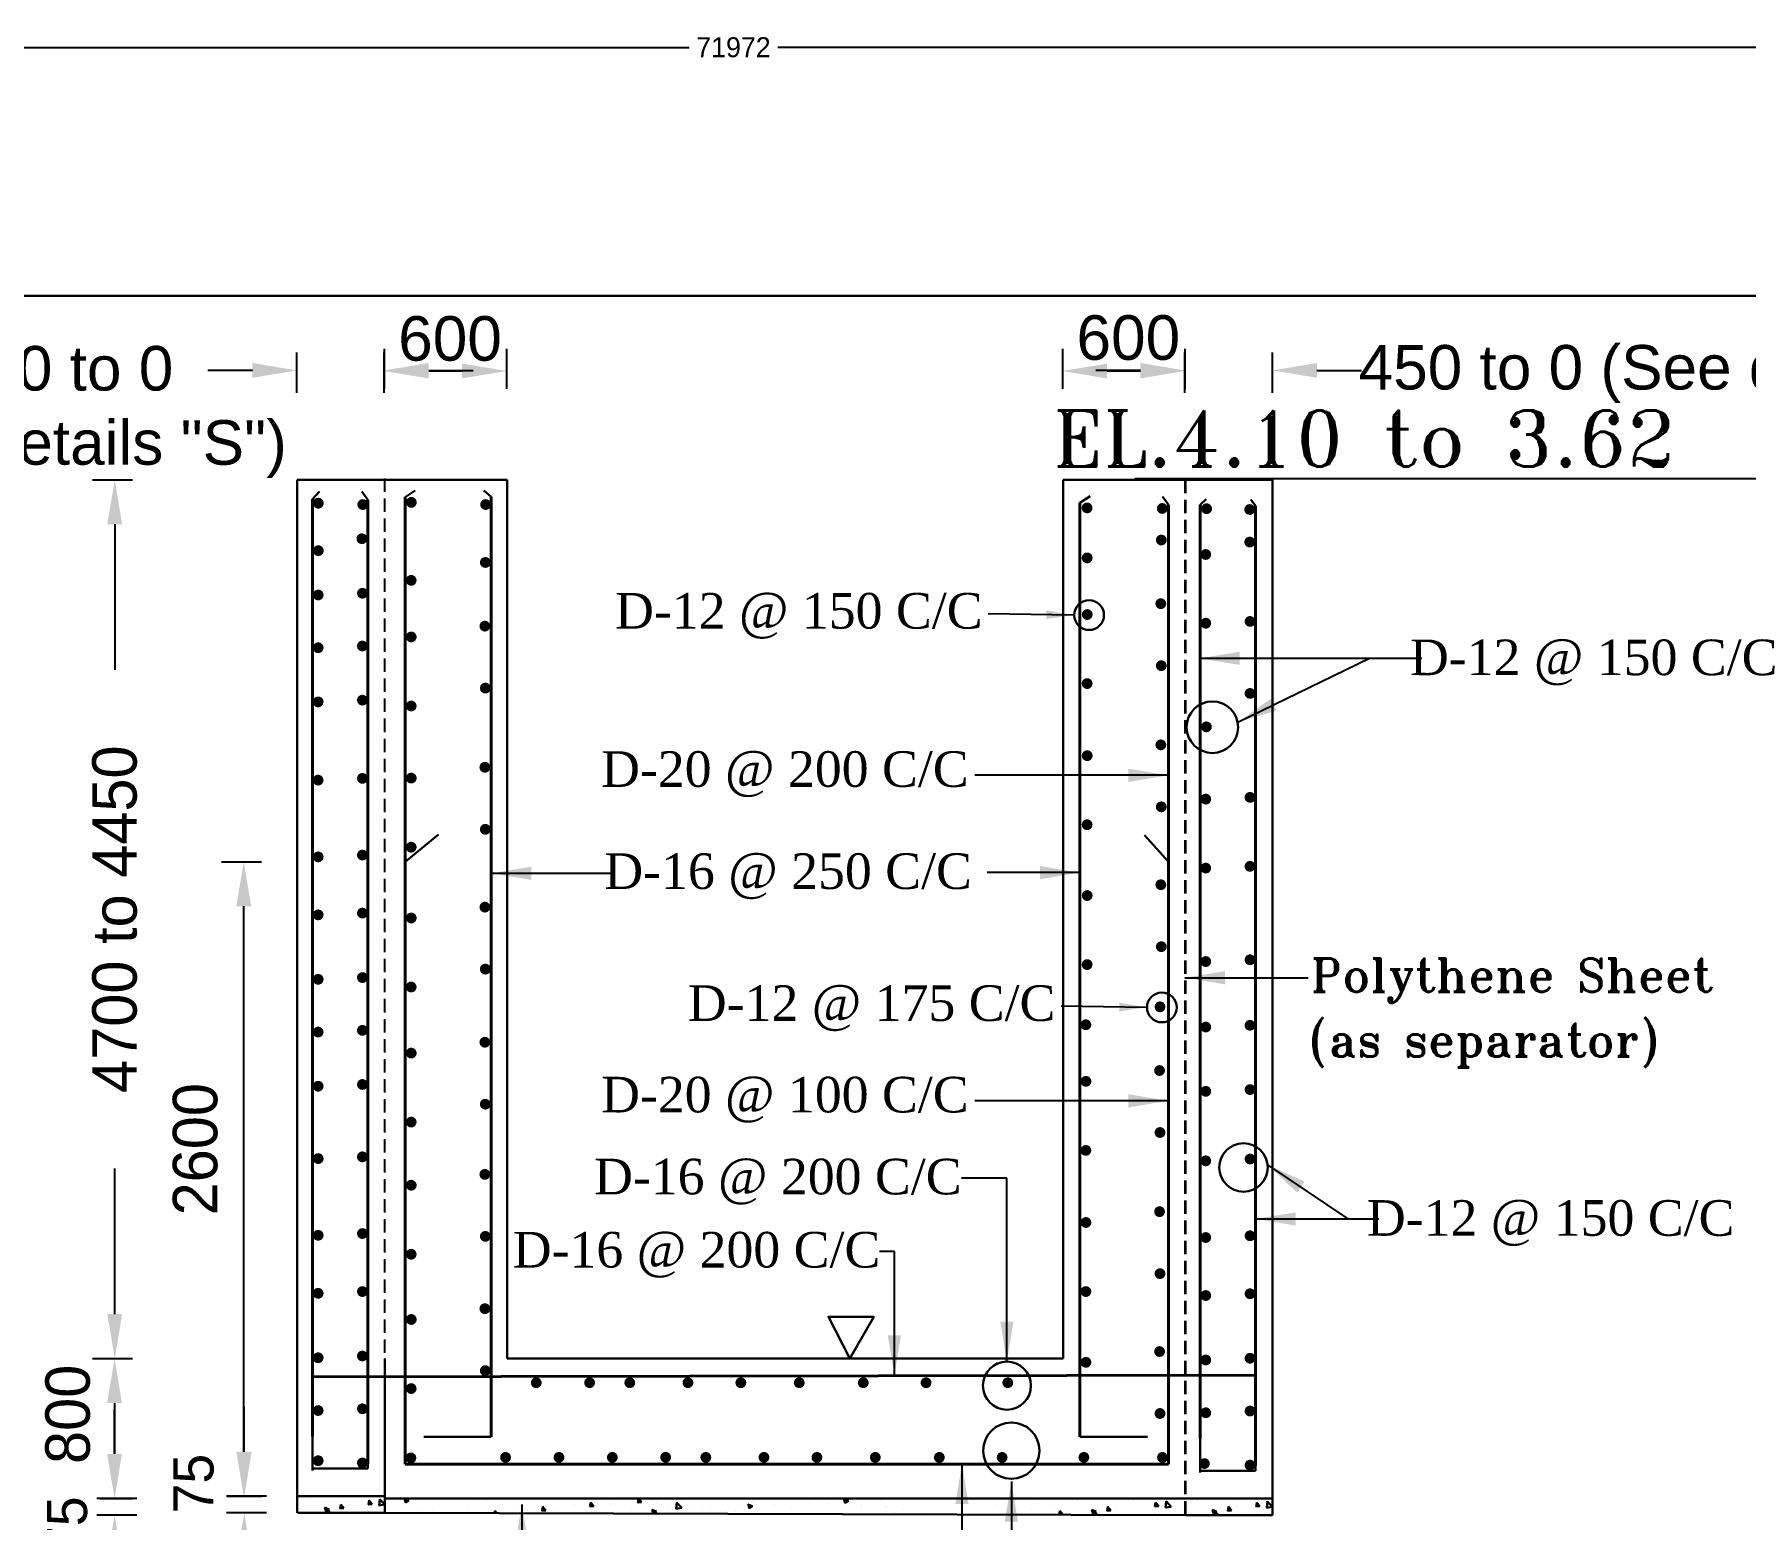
# Model space of a CAD drawing. Extents: x -1206532 to 786809, y -4288605 to 172932.
# Drawn here: x -47053 to -27813, y -4227803 to -4211112 of the extents above; entities that cross this region are included whole.
import ezdxf

# ---------------------------------------------------------------- set-up
doc = ezdxf.new("R2010")
doc.units = 0
doc.header["$LTSCALE"] = 300
doc.header["$MEASUREMENT"] = 0
doc.linetypes.add('DASHED', pattern=[0.75, 0.5, -0.25])
doc.layers.get('0').update_dxf_attribs({"linetype": 'CONTINUOUS'})
doc.layers.get('DEFPOINTS').update_dxf_attribs({"linetype": 'CONTINUOUS'})
doc.layers.add('LINE', color=7, linetype='CONTINUOUS')
doc.layers.add('TEXT', color=10, linetype='CONTINUOUS')
doc.layers.add('Other line', color=7, linetype='CONTINUOUS', lineweight=15)
doc.styles.add('BIG', font='ROMANT.SHX')
doc.dimstyles.new('3', dxfattribs={"dimtxt": 225, "dimasz": 350, "dimexe": 100, "dimexo": 25, "dimgap": 9, "dimtad": 0, "dimdec": 0, "dimzin": 0, "dimdsep": 46, "dimtxsty": 'Standard', "dimcen": 0, "dimclrd": 5, "dimclre": 6, "dimclrt": 1, "dimadec": 0, "dimazin": 0, "dimtfac": 1, "dimtdec": 0, "dimtofl": 0, "dimtmove": 2, "dimatfit": 3, "dimfxl": 1, "dimtolj": 1, "dimtzin": 0, "dimarcsym": 0})
doc.dimstyles.new('ISO-25', dxfattribs={"dimtxt": 2.5, "dimasz": 2.5, "dimexe": 1.25, "dimexo": 0.625, "dimtad": 1, "dimtxsty": 'Standard', "dimcen": 2.5, "dimadec": 0, "dimazin": 0, "dimtfac": 1, "dimtmove": 0, "dimatfit": 3, "dimfxl": 1, "dimarcsym": 0})

# ---------------------------------------------------------------- blocks, each defined once
blk = doc.blocks.new('*D333')
at = {"layer": 'DEFPOINTS', "color": 0, "lineweight": 30}
for p in [(-3207, -4211259), (-75179, -4214050), (-3207, -4214050)]:
    blk.add_point(p, dxfattribs=at)
at = {"layer": 'LINE', "color": 6, "lineweight": -2}
for p, q in [((-75179, -4214025), (-75179, -4211159)), ((-3207, -4214025), (-3207, -4211159))]:
    blk.add_line(p, q, dxfattribs=at)
at = {"layer": 'LINE', "color": 5, "lineweight": -2}
for p, q in [((-74829, -4211259), (-39689, -4211259)), ((-3557, -4211259), (-38696, -4211259))]:
    blk.add_line(p, q, dxfattribs=at)
at = {"layer": 'LINE', "color": 5, "lineweight": 30}
for points in [[(-74829, -4211201), (-74829, -4211318), (-75179, -4211259)], [(-3557, -4211201), (-3557, -4211318), (-3207, -4211259)]]:
    blk.add_solid(points, dxfattribs=at)
at = {"layer": 'LINE', "color": 1, "lineweight": 30, "insert": (-39193, -4211259), "char_height": 225, "attachment_point": 5}
blk.add_mtext('\\A1;71972', dxfattribs=at)
blk = doc.blocks.new('*D908')
at = {"layer": 'DEFPOINTS', "color": 0, "lineweight": 30}
for p in [(-46150, -4227564), (-45894, -4227564), (-45874, -4227752)]:
    blk.add_point(p, dxfattribs=at)
at = {"layer": 'LINE', "color": 7, "lineweight": -2}
for p, q in [((-46150, -4227064), (-46150, -4226564)), ((-45900, -4227564), (-46350, -4227564)), ((-45900, -4227752), (-46350, -4227752)), ((-46150, -4228252), (-46150, -4228752))]:
    blk.add_line(p, q, dxfattribs=at)
at = {"layer": 'LINE', "color": 7, "lineweight": 30}
for points in [[(-46234, -4227064), (-46067, -4227064), (-46150, -4227564)], [(-46234, -4228252), (-46067, -4228252), (-46150, -4227752)]]:
    blk.add_solid(points, dxfattribs=at)
at = {"layer": 'LINE', "color": 7, "lineweight": 30, "insert": (-46681, -4227876), "char_height": 450, "attachment_point": 5, "rotation": 90}
blk.add_mtext('\\A1;75', dxfattribs=at)
blk = doc.blocks.new('*D909')
at = {"layer": 'DEFPOINTS', "color": 0, "lineweight": 30}
for p in [(-44692, -4227539), (-44436, -4227539), (-44416, -4227727)]:
    blk.add_point(p, dxfattribs=at)
at = {"layer": 'LINE', "color": 7, "lineweight": -2}
for p, q in [((-44692, -4227039), (-44692, -4226539)), ((-44442, -4227539), (-44892, -4227539)), ((-44442, -4227727), (-44892, -4227727)), ((-44692, -4228227), (-44692, -4228727))]:
    blk.add_line(p, q, dxfattribs=at)
at = {"layer": 'LINE', "color": 7, "lineweight": 30}
for points in [[(-44776, -4227039), (-44609, -4227039), (-44692, -4227539)], [(-44776, -4228227), (-44609, -4228227), (-44692, -4227727)]]:
    blk.add_solid(points, dxfattribs=at)
at = {"layer": 'LINE', "color": 7, "lineweight": 30, "insert": (-45260, -4227397), "char_height": 450, "attachment_point": 5, "rotation": 90}
blk.add_mtext('\\A1;75', dxfattribs=at)
blk = doc.blocks.new('*D906')
at = {"layer": 'DEFPOINTS', "color": 0, "lineweight": 30}
for p in [(-48045, -4216118), (-46148, -4216118), (-46758, -4225992)]:
    blk.add_point(p, dxfattribs=at)
at = {"layer": 'LINE', "color": 7, "lineweight": -2}
for p, q in [((-46398, -4216118), (-45948, -4216118)), ((-46148, -4216618), (-46148, -4218254)), ((-46148, -4225492), (-46148, -4223855)), ((-46398, -4225992), (-45948, -4225992))]:
    blk.add_line(p, q, dxfattribs=at)
at = {"layer": 'LINE', "color": 7, "lineweight": 30}
for points in [[(-46232, -4216618), (-46065, -4216618), (-46148, -4216118)], [(-46232, -4225492), (-46065, -4225492), (-46148, -4225992)]]:
    blk.add_solid(points, dxfattribs=at)
at = {"layer": 'LINE', "color": 7, "lineweight": 30, "insert": (-46148, -4221055), "char_height": 500, "attachment_point": 5, "rotation": 90}
blk.add_mtext('\\A1;4700 to 4450', dxfattribs=at)
blk = doc.blocks.new('*D907')
at = {"layer": 'DEFPOINTS', "color": 0, "lineweight": 30}
for p in [(-45444, -4220409), (-44698, -4220409), (-44891, -4227539)]:
    blk.add_point(p, dxfattribs=at)
at = {"layer": 'LINE', "color": 7, "lineweight": -2}
for p, q in [((-44948, -4220409), (-44498, -4220409)), ((-44698, -4227039), (-44698, -4220909)), ((-44886, -4227539), (-44498, -4227539))]:
    blk.add_line(p, q, dxfattribs=at)
at = {"layer": 'LINE', "color": 7, "lineweight": 30}
for points in [[(-44781, -4220909), (-44615, -4220909), (-44698, -4220409)], [(-44781, -4227039), (-44615, -4227039), (-44698, -4227539)]]:
    blk.add_solid(points, dxfattribs=at)
at = {"layer": 'LINE', "color": 7, "lineweight": 30, "insert": (-45242, -4223640), "char_height": 500, "attachment_point": 5, "rotation": 90}
blk.add_mtext('\\A1;2600', dxfattribs=at)
blk = doc.blocks.new('*D910')
at = {"layer": 'DEFPOINTS', "color": 0, "lineweight": 30}
for p in [(-46758, -4225992), (-46322, -4227564), (-46150, -4227564)]:
    blk.add_point(p, dxfattribs=at)
at = {"layer": 'LINE', "color": 7, "lineweight": -2}
for p, q in [((-46400, -4225992), (-45950, -4225992)), ((-46150, -4226492), (-46150, -4227064)), ((-46317, -4227564), (-45950, -4227564))]:
    blk.add_line(p, q, dxfattribs=at)
at = {"layer": 'LINE', "color": 7, "lineweight": 30}
for points in [[(-46234, -4226492), (-46067, -4226492), (-46150, -4225992)], [(-46234, -4227064), (-46067, -4227064), (-46150, -4227564)]]:
    blk.add_solid(points, dxfattribs=at)
at = {"layer": 'LINE', "color": 7, "lineweight": 30, "insert": (-46675, -4226619), "char_height": 500, "attachment_point": 5, "rotation": 90}
blk.add_mtext('\\A1;800', dxfattribs=at)
blk = doc.blocks.new('*D975')
at = {"layer": 'DEFPOINTS', "color": 0, "lineweight": 30}
for p in [(-43118, -4214561), (-41743, -4214561), (-43118, -4214896)]:
    blk.add_point(p, dxfattribs=at)
at = {"layer": 'LINE', "color": 7, "lineweight": -2}
for p, q in [((-43118, -4214646), (-43118, -4215096)), ((-41743, -4214646), (-41743, -4215096)), ((-42243, -4214896), (-42618, -4214896))]:
    blk.add_line(p, q, dxfattribs=at)
at = {"layer": 'LINE', "color": 7, "lineweight": 30}
for points in [[(-42618, -4214812), (-42618, -4214979), (-43118, -4214896)], [(-42243, -4214812), (-42243, -4214979), (-41743, -4214896)]]:
    blk.add_solid(points, dxfattribs=at)
at = {"layer": 'LINE', "color": 7, "lineweight": 30, "insert": (-42379, -4214533), "char_height": 500, "attachment_point": 5}
blk.add_mtext('\\A1;{\\fArial|b0|i0|c0|p34;600}', dxfattribs=at)
blk = doc.blocks.new('*D976')
at = {"layer": 'DEFPOINTS', "color": 0, "lineweight": 30}
for p in [(-44101, -4214889), (-44101, -4216111), (-43118, -4216111)]:
    blk.add_point(p, dxfattribs=at)
at = {"layer": 'LINE', "color": 7, "lineweight": -2}
for p, q in [((-44101, -4215139), (-44101, -4214689)), ((-43118, -4215139), (-43118, -4214689)), ((-44601, -4214889), (-45101, -4214889)), ((-42618, -4214889), (-42118, -4214889))]:
    blk.add_line(p, q, dxfattribs=at)
at = {"layer": 'LINE', "color": 7, "lineweight": 30}
for points in [[(-44601, -4214805), (-44601, -4214972), (-44101, -4214889)], [(-42618, -4214805), (-42618, -4214972), (-43118, -4214889)]]:
    blk.add_solid(points, dxfattribs=at)
at = {"layer": 'LINE', "color": 7, "lineweight": 30, "insert": (-46752, -4215357), "char_height": 500, "attachment_point": 5}
blk.add_mtext('\\A1;{\\fArial|b0|i0|c0|p34;450 to 0\\P(See details "S")}', dxfattribs=at)
blk = doc.blocks.new('*D978')
at = {"layer": 'DEFPOINTS', "color": 0, "lineweight": 30}
for p in [(-35493, -4214353), (-34118, -4214462), (-35493, -4214896)]:
    blk.add_point(p, dxfattribs=at)
at = {"layer": 'LINE', "color": 7, "lineweight": -2}
for p, q in [((-35493, -4214646), (-35493, -4215096)), ((-34118, -4214646), (-34118, -4215096)), ((-34618, -4214896), (-34993, -4214896))]:
    blk.add_line(p, q, dxfattribs=at)
at = {"layer": 'LINE', "color": 7, "lineweight": 30}
for points in [[(-34993, -4214812), (-34993, -4214979), (-35493, -4214896)], [(-34618, -4214812), (-34618, -4214979), (-34118, -4214896)]]:
    blk.add_solid(points, dxfattribs=at)
at = {"layer": 'LINE', "color": 7, "lineweight": 30, "insert": (-34754, -4214523), "char_height": 500, "attachment_point": 5}
blk.add_mtext('\\A1;{\\fArial|b0|i0|c0|p34;600}', dxfattribs=at)
blk = doc.blocks.new('*D977')
at = {"layer": 'DEFPOINTS', "color": 0, "lineweight": 30}
for p in [(-34118, -4214889), (-34118, -4216111), (-33134, -4216111)]:
    blk.add_point(p, dxfattribs=at)
at = {"layer": 'LINE', "color": 7, "lineweight": -2}
for p, q in [((-34118, -4215139), (-34118, -4214689)), ((-33134, -4215139), (-33134, -4214689)), ((-34618, -4214889), (-35118, -4214889)), ((-32634, -4214889), (-32134, -4214889))]:
    blk.add_line(p, q, dxfattribs=at)
at = {"layer": 'LINE', "color": 7, "lineweight": 30}
for points in [[(-34618, -4214805), (-34618, -4214972), (-34118, -4214889)], [(-32634, -4214805), (-32634, -4214972), (-33134, -4214889)]]:
    blk.add_solid(points, dxfattribs=at)
at = {"layer": 'LINE', "color": 7, "lineweight": 30, "insert": (-28268, -4214929), "char_height": 500, "attachment_point": 5}
blk.add_mtext('\\A1;{\\fArial|b0|i0|c0|p34;450 to 0 (See details "B")}', dxfattribs=at)

msp = doc.modelspace()

# ---------------------------------------------------------------- linework, layer by layer
at = {"color": 0, "linetype": 'DASHED'}
for p, q in [((-43112.495, -4227726.911), (-43112.495, -4216092.533)), ((-34117.814, -4216117.624), (-34117.814, -4227751.495)), ((-34117.814, -4216117.624), (-34117.814, -4226010.006)), ((-34112.495, -4216117.624), (-34112.495, -4227751.51))]:
    msp.add_line(p, q, dxfattribs=at)
at = {"linetype": 'ByBlock', "lineweight": 30}
msp.add_lwpolyline([(-75178.542, -4264944.266), (-75178.542, -4214049.865), (-3206.662, -4214049.865), (-3206.662, -4264944.266), (-75178.542, -4264944.266)], close=True, dxfattribs=at)
msp.add_lwpolyline([(-37885.367, -4225992.01), (-37615.367, -4225522.01), (-38125.367, -4225522.01), (-37885.367, -4225992.01)], dxfattribs=at)
for centre, radius in [((-35195.091, -4217638.1), 167.415), ((-33808.987, -4218898.045), 289.922), ((-34376.747, -4222046.398), 167.415), ((-33459.53, -4223844.903), 272.386), ((-36118.275, -4226296.641), 270)]:
    msp.add_circle(centre, radius, dxfattribs=at)
at = {"layer": 'LINE', "lineweight": 30}
for p, q in [((-44095.988, -4216117.624), (-44095.988, -4227726.404)), ((-44095.988, -4216117.624), (-44095.988, -4225984.915)), ((-41737.495, -4216117.624), (-41737.495, -4225992.01)), ((-35487.495, -4216117.624), (-35487.495, -4225992.01)), ((-35487.495, -4225992.01), (-41737.495, -4225992.01)), ((-43910.418, -4227539.411), (-44090.669, -4227539.411)), ((-34112.495, -4227564.01), (-43112.495, -4227564.01)), ((-33932.244, -4227564.503), (-34112.495, -4227564.503)), ((-43910.418, -4227726.911), (-44090.669, -4227726.419)), ((-34112.495, -4227751.51), (-43112.495, -4227726.911)), ((-33932.244, -4227752.003), (-34112.495, -4227751.51))]:
    msp.add_line(p, q, dxfattribs=at)
at = {"layer": 'LINE', "color": 0}
msp.add_line((-27656.008, -4216106.752), (-34680.105, -4216106.752), dxfattribs=at)
at = {"layer": 'LINE', "lineweight": 40}
for p, q in [((-43926.484, -4216337), (-43926.484, -4226869.681)), ((-43302.495, -4216342), (-43302.495, -4227170.9)), ((-42882.777, -4216313), (-42882.777, -4227177.01)), ((-41915.775, -4216308), (-41915.775, -4226872.679)), ((-35297.495, -4216377), (-35297.495, -4226872.679)), ((-34302.495, -4216399), (-34302.495, -4227177.01)), ((-33948.31, -4216399), (-33948.31, -4226894.772)), ((-33324.321, -4216412), (-33324.321, -4227195.991)), ((-33324.321, -4226179.801), (-43926.484, -4226198.084)), ((-34302.495, -4227177.01), (-42882.777, -4227177.01))]:
    msp.add_line(p, q, dxfattribs=at)
at = {"layer": 'LINE', "color": 0, "const_width": 60.48}
for points in [[(-43890.24, -4216381, 1), (-43829.76, -4216381, 1)], [(-43390.24, -4216396, 1), (-43329.76, -4216396, 1)], [(-42844.24, -4216372, 1), (-42783.76, -4216372, 1)], [(-42009.24, -4216396, 1), (-41948.76, -4216396, 1)], [(-35248.24, -4216434, 1), (-35187.76, -4216434, 1)], [(-34403.24, -4216440, 1), (-34342.76, -4216440, 1)], [(-33904.24, -4216443, 1), (-33843.76, -4216443, 1)], [(-33420.24, -4216452, 1), (-33359.76, -4216452, 1)], [(-43889.852, -4216913.692, 1), (-43829.372, -4216913.692, 1)], [(-43400.235, -4216780.245, 1), (-43339.755, -4216780.245, 1)], [(-34413.911, -4216794.73, 1), (-34353.431, -4216794.73, 1)], [(-33419.602, -4216817.741, 1), (-33359.122, -4216817.741, 1)], [(-42012.778, -4217046.898, 1), (-41952.298, -4217046.898, 1)], [(-35247.314, -4216995.858, 1), (-35186.834, -4216995.858, 1)], [(-33913.644, -4216957.339, 1), (-33853.164, -4216957.339, 1)], [(-42846.181, -4217248.025, 1), (-42785.701, -4217248.025, 1)], [(-43891.818, -4217412.217, 1), (-43831.338, -4217412.217, 1)], [(-43394.347, -4217392.581, 1), (-43333.867, -4217392.581, 1)], [(-35246.643, -4217631.742, 1), (-35186.163, -4217631.742, 1)], [(-34418.866, -4217510.174, 1), (-34358.386, -4217510.174, 1)], [(-42017.733, -4217762.341, 1), (-41957.253, -4217762.341, 1)], [(-33913.644, -4217729.274, 1), (-33853.164, -4217729.274, 1)], [(-33416.173, -4217709.639, 1), (-33355.693, -4217709.639, 1)], [(-43891.818, -4218005.415, 1), (-43831.338, -4218005.415, 1)], [(-43394.347, -4217985.78, 1), (-43333.867, -4217985.78, 1)], [(-42845.51, -4217883.909, 1), (-42785.03, -4217883.909, 1)], [(-34413.911, -4218206.624, 1), (-34353.431, -4218206.624, 1)], [(-42012.778, -4218458.791, 1), (-41952.298, -4218458.791, 1)], [(-35247.314, -4218407.751, 1), (-35186.834, -4218407.751, 1)], [(-43891.818, -4218613.504, 1), (-43831.338, -4218613.504, 1)], [(-43394.347, -4218593.868, 1), (-43333.867, -4218593.868, 1)], [(-33416.173, -4218518.406, 1), (-33355.693, -4218518.406, 1)], [(-42846.181, -4218659.918, 1), (-42785.701, -4218659.918, 1)], [(-33906.383, -4218893.781, 1), (-33845.903, -4218893.781, 1)], [(-35246.643, -4219217.81, 1), (-35186.163, -4219217.81, 1)], [(-34418.866, -4219096.242, 1), (-34358.386, -4219096.242, 1)], [(-42017.733, -4219348.409, 1), (-41957.253, -4219348.409, 1)], [(-43891.818, -4219493.019, 1), (-43831.338, -4219493.019, 1)], [(-43394.347, -4219473.384, 1), (-43333.867, -4219473.384, 1)], [(-42845.51, -4219469.977, 1), (-42785.03, -4219469.977, 1)], [(-34413.911, -4219792.692, 1), (-34353.431, -4219792.692, 1)], [(-33913.644, -4219706.218, 1), (-33853.164, -4219706.218, 1)], [(-33416.173, -4219686.582, 1), (-33355.693, -4219686.582, 1)], [(-35247.314, -4219993.819, 1), (-35186.834, -4219993.819, 1)], [(-42012.778, -4220044.859, 1), (-41952.298, -4220044.859, 1)], [(-43891.818, -4220354.75, 1), (-43831.338, -4220354.75, 1)], [(-43394.347, -4220335.115, 1), (-43333.867, -4220335.115, 1)], [(-42846.181, -4220245.986, 1), (-42785.701, -4220245.986, 1)], [(-33914.397, -4220481.379, 1), (-33853.917, -4220481.379, 1)], [(-33416.925, -4220461.743, 1), (-33356.445, -4220461.743, 1)], [(-34418.866, -4220667.756, 1), (-34358.386, -4220667.756, 1)], [(-42017.733, -4220919.923, 1), (-41957.253, -4220919.923, 1)], [(-35246.643, -4220789.324, 1), (-35186.163, -4220789.324, 1)], [(-43891.818, -4221006.542, 1), (-43831.338, -4221006.542, 1)], [(-43394.347, -4220986.906, 1), (-43333.867, -4220986.906, 1)], [(-42845.51, -4221041.491, 1), (-42785.03, -4221041.491, 1)], [(-34413.911, -4221364.206, 1), (-34353.431, -4221364.206, 1)], [(-33913.644, -4221530.936, 1), (-33853.164, -4221530.936, 1)], [(-33416.173, -4221511.3, 1), (-33355.693, -4221511.3, 1)], [(-43891.818, -4221730.729, 1), (-43831.338, -4221730.729, 1)], [(-43394.347, -4221711.094, 1), (-43333.867, -4221711.094, 1)], [(-42012.778, -4221616.373, 1), (-41952.298, -4221616.373, 1)], [(-35247.314, -4221565.333, 1), (-35186.834, -4221565.333, 1)], [(-42846.181, -4221817.501, 1), (-42785.701, -4221817.501, 1)], [(-34428.298, -4222040.04, 1), (-34367.818, -4222040.04, 1)], [(-43394.347, -4222304.292, 1), (-43333.867, -4222304.292, 1)], [(-35261.702, -4222241.168, 1), (-35201.222, -4222241.168, 1)], [(-33913.644, -4222267.37, 1), (-33853.164, -4222267.37, 1)], [(-33416.173, -4222247.735, 1), (-33355.693, -4222247.735, 1)], [(-43891.818, -4222323.928, 1), (-43831.338, -4222323.928, 1)], [(-42017.733, -4222437.868, 1), (-41957.253, -4222437.868, 1)], [(-42845.51, -4222559.436, 1), (-42785.03, -4222559.436, 1)], [(-35261.03, -4222877.052, 1), (-35200.55, -4222877.052, 1)], [(-34433.253, -4222755.484, 1), (-34372.773, -4222755.484, 1)], [(-43891.818, -4222932.016, 1), (-43831.338, -4222932.016, 1)], [(-43394.347, -4222912.381, 1), (-43333.867, -4222912.381, 1)], [(-33913.644, -4222989.253, 1), (-33853.164, -4222989.253, 1)], [(-33416.173, -4222969.618, 1), (-33355.693, -4222969.618, 1)], [(-42012.778, -4223134.318, 1), (-41952.298, -4223134.318, 1)], [(-42846.181, -4223335.445, 1), (-42785.701, -4223335.445, 1)], [(-34428.298, -4223451.934, 1), (-34367.818, -4223451.934, 1)], [(-35261.702, -4223653.061, 1), (-35201.222, -4223653.061, 1)], [(-43891.818, -4223745.221, 1), (-43831.338, -4223745.221, 1)], [(-43394.347, -4223725.586, 1), (-43333.867, -4223725.586, 1)], [(-33913.644, -4223770.313, 1), (-33853.164, -4223770.313, 1)], [(-33416.173, -4223750.677, 1), (-33355.693, -4223750.677, 1)], [(-42017.733, -4223922.572, 1), (-41957.253, -4223922.572, 1)], [(-42845.51, -4224044.14, 1), (-42785.03, -4224044.14, 1)], [(-34433.253, -4224341.552, 1), (-34372.773, -4224341.552, 1)], [(-43891.818, -4224606.953, 1), (-43831.338, -4224606.953, 1)], [(-43394.347, -4224587.317, 1), (-43333.867, -4224587.317, 1)], [(-35261.03, -4224463.12, 1), (-35200.55, -4224463.12, 1)], [(-33416.173, -4224612.408, 1), (-33355.693, -4224612.408, 1)], [(-42012.778, -4224619.022, 1), (-41952.298, -4224619.022, 1)], [(-33913.644, -4224632.044, 1), (-33853.164, -4224632.044, 1)], [(-42846.181, -4224820.149, 1), (-42785.701, -4224820.149, 1)], [(-34428.298, -4225038.002, 1), (-34367.818, -4225038.002, 1)], [(-43891.818, -4225258.744, 1), (-43831.338, -4225258.744, 1)], [(-43394.347, -4225239.108, 1), (-43333.867, -4225239.108, 1)], [(-35261.702, -4225239.129, 1), (-35201.222, -4225239.129, 1)], [(-33913.644, -4225283.835, 1), (-33853.164, -4225283.835, 1)], [(-33416.173, -4225264.199, 1), (-33355.693, -4225264.199, 1)], [(-42845.51, -4225553.014, 1), (-42785.03, -4225553.014, 1)], [(-42017.733, -4225431.446, 1), (-41957.253, -4225431.446, 1)], [(-43394.347, -4225963.296, 1), (-43333.867, -4225963.296, 1)], [(-34433.253, -4225913.066, 1), (-34372.773, -4225913.066, 1)], [(-43891.818, -4225982.931, 1), (-43831.338, -4225982.931, 1)], [(-42012.778, -4226127.896, 1), (-41952.298, -4226127.896, 1)], [(-35261.03, -4226034.634, 1), (-35200.55, -4226034.634, 1)], [(-33913.644, -4226008.022, 1), (-33853.164, -4226008.022, 1)], [(-33416.173, -4225988.387, 1), (-33355.693, -4225988.387, 1)], [(-42846.181, -4226329.024, 1), (-42785.701, -4226329.024, 1)], [(-41440.123, -4226263.597, 1), (-41379.643, -4226263.597, 1)], [(-40840.276, -4226263.597, 1), (-40779.796, -4226263.597, 1)], [(-40388.814, -4226263.597, 1), (-40328.334, -4226263.597, 1)], [(-39735.297, -4226263.597, 1), (-39674.817, -4226263.597, 1)], [(-39140.416, -4226263.597, 1), (-39079.936, -4226263.597, 1)], [(-38483.743, -4226263.597, 1), (-38423.263, -4226263.597, 1)], [(-37763.93, -4226263.597, 1), (-37703.45, -4226263.597, 1)], [(-37058.027, -4226263.597, 1), (-36997.547, -4226263.597, 1)], [(-36139.316, -4226263.597, 1), (-36078.836, -4226263.597, 1)], [(-43891.818, -4226576.13, 1), (-43831.338, -4226576.13, 1)], [(-43394.347, -4226556.494, 1), (-43333.867, -4226556.494, 1)], [(-34428.298, -4226609.516, 1), (-34367.818, -4226609.516, 1)], [(-33913.644, -4226601.221, 1), (-33853.164, -4226601.221, 1)], [(-33416.173, -4226581.585, 1), (-33355.693, -4226581.585, 1)], [(-42849.348, -4227108.548, 1), (-42788.868, -4227108.548, 1)], [(-41784.69, -4227102.748, 1), (-41724.21, -4227102.748, 1)], [(-41184.843, -4227102.748, 1), (-41124.363, -4227102.748, 1)], [(-40584.996, -4227102.748, 1), (-40524.516, -4227102.748, 1)], [(-39985.15, -4227102.748, 1), (-39924.67, -4227102.748, 1)], [(-39533.688, -4227102.748, 1), (-39473.208, -4227102.748, 1)], [(-38880.171, -4227102.748, 1), (-38819.691, -4227102.748, 1)], [(-38285.29, -4227102.748, 1), (-38224.81, -4227102.748, 1)], [(-37628.617, -4227102.748, 1), (-37568.137, -4227102.748, 1)], [(-36908.804, -4227102.748, 1), (-36848.324, -4227102.748, 1)], [(-36202.901, -4227102.748, 1), (-36142.421, -4227102.748, 1)], [(-35284.19, -4227102.748, 1), (-35223.71, -4227102.748, 1)], [(-34400.724, -4227102.748, 1), (-34340.244, -4227102.748, 1)], [(-43891.818, -4227139.845, 1), (-43831.338, -4227139.845, 1)], [(-43394.347, -4227164.583, 1), (-43333.867, -4227164.583, 1)], [(-33929.515, -4227171.819, 1), (-33869.035, -4227171.819, 1)], [(-33416.173, -4227189.674, 1), (-33355.693, -4227189.674, 1)]]:
    msp.add_lwpolyline(points, format="xyb", close=True, dxfattribs=at)
at = {"layer": 'LINE', "lineweight": 30}
msp.add_circle((-36069.133, -4227027.142), 316.84, dxfattribs=at)
at = {"layer": 'Other line', "color": 0, "lineweight": 30}
for p, q in [((-43112.495, -4216117.624), (-44095.988, -4216117.624)), ((-43926.484, -4216337), (-43845, -4216249)), ((-43302.495, -4216342), (-43372, -4216249)), ((-43112.495, -4216117.624), (-41737.495, -4216117.624)), ((-42882.777, -4216313), (-42770, -4216240)), ((-41915.775, -4216308), (-42000, -4216240)), ((-35487.495, -4216117.624), (-33134.321, -4216117.624)), ((-34112.495, -4216117.624), (-33134.321, -4216117.624)), ((-33134.321, -4227752.003), (-33134.321, -4216117.624)), ((-35297.495, -4216377), (-35182, -4216303)), ((-34302.495, -4216399), (-34371, -4216306)), ((-33948.31, -4216399), (-33880, -4216336)), ((-33324.321, -4216412), (-33376, -4216341)), ((-42882.777, -4220409.463), (-42508.111, -4220102.381)), ((-34302.495, -4220409.463), (-34571.084, -4220110.922)), ((-43112.495, -4225992.01), (-43112.495, -4227726.911)), ((-43926.484, -4226869.681), (-43926.484, -4227248.822)), ((-42672.874, -4226872.679), (-41915.775, -4226872.679)), ((-35297.495, -4226872.679), (-34540.396, -4226872.679)), ((-33948.31, -4226894.772), (-33948.31, -4227273.913)), ((-43302.495, -4227227.203), (-43926.484, -4227227.203)), ((-43302.495, -4227170.9), (-43302.495, -4227227.203)), ((-33324.321, -4227195.991), (-33324.321, -4227252.294)), ((-33324.321, -4227252.294), (-33948.31, -4227252.294)), ((-43950.985, -4227558.885), (-43950.985, -4227558.885)), ((-43910.418, -4227538.476), (-43112.495, -4227538.476)), ((-43614.343, -4227677.139), (-43605.671, -4227630.127)), ((-43571.786, -4227673.705), (-43607.943, -4227630.615)), ((-43540.072, -4227568.285), (-43540.072, -4227568.285)), ((-43513.596, -4227633.964), (-43513.596, -4227633.964)), ((-43254.06, -4227627.134), (-43298.888, -4227631.056)), ((-43296.617, -4227630.567), (-43287.945, -4227583.555)), ((-43254.061, -4227627.134), (-43290.217, -4227584.044)), ((-43112.065, -4227632.721), (-43178.768, -4227643.066)), ((-43176.453, -4227642.291), (-43168.167, -4227571.064)), ((-43112.065, -4227632.721), (-43170.481, -4227571.839)), ((-43169.859, -4227629.283), (-43169.859, -4227629.283)), ((-43169.859, -4227629.283), (-43169.859, -4227629.283)), ((-43161.242, -4227616.299), (-43161.242, -4227616.299)), ((-42842.469, -4227588.762), (-42894.983, -4227568.604)), ((-42877.494, -4227613.449), (-42892.702, -4227568.127)), ((-42842.468, -4227588.762), (-42879.775, -4227613.925)), ((-42090.321, -4227595.661), (-42090.321, -4227595.661)), ((-41972.637, -4227592.515), (-41972.637, -4227592.515)), ((-41806.273, -4227633.057), (-41806.273, -4227633.057)), ((-40979.94, -4227632.143), (-40979.94, -4227632.143)), ((-40806.713, -4227655.303), (-40798.042, -4227608.291)), ((-40764.157, -4227651.865), (-40800.314, -4227608.775)), ((-40579.573, -4227615.227), (-40579.573, -4227615.227)), ((-40576.487, -4227632.257), (-40576.487, -4227632.257)), ((-40226.211, -4227604.801), (-40271.039, -4227608.723)), ((-40268.768, -4227608.238), (-40260.61, -4227564.01)), ((-40226.212, -4227604.801), (-40260.439, -4227564.01)), ((-40179.206, -4227598.311), (-40179.206, -4227598.311)), ((-40112.641, -4227586.194), (-40112.641, -4227586.194)), ((-40059.939, -4227604.145), (-40059.939, -4227604.145)), ((-39924.887, -4227610.913), (-39924.887, -4227610.913)), ((-39838.852, -4227680.647), (-39830.566, -4227609.42)), ((-39774.464, -4227671.073), (-39832.881, -4227610.191)), ((-39778.84, -4227581.395), (-39778.84, -4227581.395)), ((-39378.473, -4227564.478), (-39378.473, -4227564.478)), ((-38978.761, -4227650.463), (-39031.275, -4227630.305)), ((-39013.786, -4227675.147), (-39028.993, -4227629.825)), ((-38977.886, -4227595.027), (-38977.886, -4227595.027)), ((-38735.875, -4227631.39), (-38735.875, -4227631.39)), ((-38530.534, -4227564.337), (-38530.534, -4227564.337)), ((-38335.508, -4227614.474), (-38335.508, -4227614.474)), ((-38231.256, -4227564.05), (-38231.256, -4227564.05)), ((-38140.994, -4227620.569), (-38140.994, -4227620.569)), ((-37900.914, -4227590.398), (-37953.428, -4227570.239)), ((-37935.939, -4227615.081), (-37951.146, -4227569.759)), ((-37900.913, -4227590.397), (-37938.22, -4227615.56)), ((-37935.141, -4227597.557), (-37935.141, -4227597.557)), ((-37923.395, -4227580.509), (-37923.395, -4227580.509)), ((-37757.593, -4227626.409), (-37757.593, -4227626.409)), ((-37534.775, -4227580.641), (-37534.775, -4227580.641)), ((-36617.836, -4227575.967), (-36617.836, -4227575.967)), ((-36232.758, -4227628.775), (-36232.758, -4227628.775)), ((-36063.962, -4227579.546), (-36063.962, -4227579.546)), ((-35779.913, -4227616.942), (-35779.913, -4227616.942)), ((-35330.023, -4227583.484), (-35330.023, -4227583.484)), ((-34698.89, -4227592.391), (-34698.89, -4227592.391)), ((-34455.435, -4227654.673), (-34446.763, -4227607.661)), ((-34412.879, -4227651.24), (-34449.036, -4227608.15)), ((-34335.271, -4227666.397), (-34326.985, -4227595.17)), ((-34270.883, -4227656.827), (-34329.3, -4227595.944)), ((-33972.812, -4227583.976), (-33972.812, -4227583.976)), ((-33932.244, -4227563.567), (-33134.321, -4227563.567)), ((-33561.899, -4227593.376), (-33561.899, -4227593.376)), ((-33318.443, -4227655.658), (-33309.772, -4227608.646)), ((-33275.887, -4227652.225), (-33312.044, -4227609.135)), ((-33198.279, -4227667.382), (-33189.993, -4227596.155)), ((-33133.891, -4227657.812), (-33192.308, -4227596.93)), ((-44090.669, -4227726.419), (-44090.669, -4227726.419)), ((-43910.418, -4227726.911), (-43112.495, -4227726.911)), ((-43736.015, -4227687.566), (-43788.529, -4227667.408)), ((-43771.041, -4227712.247), (-43786.248, -4227666.925)), ((-43736.014, -4227687.565), (-43773.321, -4227712.729)), ((-43751.8, -4227724.128), (-43748.378, -4227694.711)), ((-43723.135, -4227724.206), (-43750.693, -4227695.485)), ((-43739.457, -4227679.421), (-43739.457, -4227679.421)), ((-43571.785, -4227673.705), (-43616.614, -4227677.627)), ((-43455.409, -4227716.816), (-43455.409, -4227716.816)), ((-43312.149, -4227704.638), (-43312.149, -4227704.638)), ((-43312.149, -4227704.638), (-43312.149, -4227704.638)), ((-43296.426, -4227709.535), (-43296.426, -4227709.535)), ((-43266.039, -4227718.61), (-43266.039, -4227718.61)), ((-43116.964, -4227685.132), (-43116.964, -4227685.132)), ((-43116.964, -4227685.132), (-43116.964, -4227685.132)), ((-42981.774, -4227716.724), (-42981.774, -4227716.724)), ((-42732.47, -4227704.361), (-42732.47, -4227704.361)), ((-42581.407, -4227699.808), (-42581.407, -4227699.808)), ((-42181.041, -4227682.891), (-42181.041, -4227682.891)), ((-41879.071, -4227730.283), (-41873.932, -4227702.42)), ((-41853.171, -4227730.353), (-41876.204, -4227702.903)), ((-41780.674, -4227665.975), (-41780.674, -4227665.975)), ((-41618.518, -4227657.775), (-41618.518, -4227657.775)), ((-41583.097, -4227648.748), (-41583.097, -4227648.748)), ((-41380.307, -4227649.059), (-41380.307, -4227649.059)), ((-41302.101, -4227698.929), (-41346.93, -4227702.851)), ((-41344.659, -4227702.367), (-41335.987, -4227655.355)), ((-41302.102, -4227698.929), (-41338.259, -4227655.839)), ((-41204.267, -4227696.762), (-41204.267, -4227696.762)), ((-41144.855, -4227720.134), (-41144.855, -4227720.134)), ((-40764.156, -4227651.865), (-40808.985, -4227655.787)), ((-40737.709, -4227715.971), (-40737.709, -4227715.971)), ((-40631.012, -4227733.694), (-40630.997, -4227733.56)), ((-40337.342, -4227699.054), (-40337.342, -4227699.054)), ((-40139.097, -4227707.336), (-40139.097, -4227707.336)), ((-40056.608, -4227710.529), (-40109.122, -4227690.371)), ((-40091.649, -4227735.168), (-40106.841, -4227689.892)), ((-40056.607, -4227710.528), (-40093.131, -4227735.164)), ((-39936.975, -4227682.138), (-39936.975, -4227682.138)), ((-39774.465, -4227671.073), (-39841.167, -4227681.418)), ((-39674.861, -4227656.953), (-39674.861, -4227656.953)), ((-39536.609, -4227665.222), (-39536.609, -4227665.222)), ((-39451.224, -4227673.271), (-39451.224, -4227673.271)), ((-39285.321, -4227713.185), (-39285.321, -4227713.185)), ((-39167.175, -4227710.667), (-39167.175, -4227710.667)), ((-39136.242, -4227648.306), (-39136.242, -4227648.306)), ((-38978.76, -4227650.463), (-39016.067, -4227675.626)), ((-38979.42, -4227735.386), (-38979.42, -4227735.386)), ((-38540.496, -4227670.105), (-38540.496, -4227670.105)), ((-37762.164, -4227668.583), (-37762.164, -4227668.583)), ((-37486.006, -4227655.588), (-37486.006, -4227655.588)), ((-37473.544, -4227663.804), (-37473.544, -4227663.804)), ((-37377.086, -4227721.391), (-37377.086, -4227721.391)), ((-37285.789, -4227688.523), (-37285.789, -4227688.523)), ((-37048.616, -4227730.667), (-37048.616, -4227730.667)), ((-35843.218, -4227685.007), (-35843.218, -4227685.007)), ((-35592.158, -4227641.66), (-35592.158, -4227641.66)), ((-35531.11, -4227747.633), (-35522.654, -4227701.79)), ((-35488.769, -4227745.368), (-35524.926, -4227702.278)), ((-35488.768, -4227745.368), (-35515.151, -4227747.676)), ((-35464.388, -4227733.021), (-35464.388, -4227733.021)), ((-35115.053, -4227712.164), (-35167.567, -4227692.006)), ((-35150.078, -4227736.845), (-35165.285, -4227691.523)), ((-35115.052, -4227712.163), (-35152.359, -4227737.327)), ((-35130.838, -4227748.727), (-35127.416, -4227719.309)), ((-35102.172, -4227748.805), (-35129.73, -4227720.084)), ((-35118.495, -4227704.019), (-35118.495, -4227704.019)), ((-34950.823, -4227698.304), (-34995.652, -4227702.226)), ((-34993.38, -4227701.737), (-34984.709, -4227654.725)), ((-34950.824, -4227698.304), (-34986.981, -4227655.214)), ((-34892.633, -4227658.562), (-34892.633, -4227658.562)), ((-34834.446, -4227741.415), (-34834.446, -4227741.415)), ((-34412.878, -4227651.24), (-34457.706, -4227655.162)), ((-34455.244, -4227733.641), (-34455.244, -4227733.641)), ((-34424.857, -4227742.716), (-34424.857, -4227742.716)), ((-34270.883, -4227656.827), (-34337.586, -4227667.172)), ((-34320.061, -4227640.405), (-34320.061, -4227640.405)), ((-34112.495, -4227751.51), (-34112.495, -4227751.51)), ((-33932.244, -4227752.003), (-33134.321, -4227752.003)), ((-33757.841, -4227712.657), (-33810.355, -4227692.499)), ((-33792.867, -4227737.338), (-33808.074, -4227692.016)), ((-33757.841, -4227712.656), (-33795.147, -4227737.82)), ((-33773.627, -4227749.219), (-33770.204, -4227719.802)), ((-33744.961, -4227749.298), (-33772.519, -4227720.576)), ((-33761.284, -4227704.512), (-33761.284, -4227704.512)), ((-33593.611, -4227698.797), (-33638.44, -4227702.719)), ((-33636.169, -4227702.23), (-33627.497, -4227655.218)), ((-33593.612, -4227698.797), (-33629.769, -4227655.707)), ((-33535.422, -4227659.055), (-33535.422, -4227659.055)), ((-33477.235, -4227741.907), (-33477.235, -4227741.907)), ((-33275.886, -4227652.225), (-33320.714, -4227656.147)), ((-33318.252, -4227734.626), (-33318.252, -4227734.626)), ((-33287.865, -4227743.702), (-33287.865, -4227743.702)), ((-33133.892, -4227657.812), (-33200.594, -4227668.157)), ((-33183.069, -4227641.39), (-33183.069, -4227641.39))]:
    msp.add_line(p, q, dxfattribs=at)

# ---------------------------------------------------------------- texts
at = {"linetype": 'ByBlock', "lineweight": 30, "char_height": 400, "width": 4181.1469, "attachment_point": 3}
for s, insert in [('{\\fTimes New Roman|b0|i0|c0|p18;D-12 @ 150 C/C}', (-36392.343, -4217389.9)), ('{\\fTimes New Roman|b0|i0|c0|p18;D-12 @ 150 C/C}', (-27456.208, -4217912.996)), ('{\\fTimes New Roman|b0|i0|c0|p18;D-20 @ 200 C/C}', (-36549.175, -4219168.134)), ('{\\fTimes New Roman|b0|i0|c0|p18;D-16 @ 250 C/C}', (-36513.062, -4220315.178)), ('{\\fTimes New Roman|b0|i0|c0|p18;D-12 @ 175 C/C}', (-35573.999, -4221798.199)), ('{\\fTimes New Roman|b0|i0|c0|p18;D-20 @ 100 C/C}', (-36549.175, -4222826.388)), ('{\\fTimes New Roman|b0|i0|c0|p18;D-16 @ 200 C/C}', (-36628.355, -4223746.965)), ('{\\fTimes New Roman|b0|i0|c0|p18;D-12 @ 150 C/C}', (-27940.591, -4224212.253)), ('{\\fTimes New Roman|b0|i0|c0|p18;D-16 @ 200 C/C}', (-37542.286, -4224569.242))]:
    msp.add_mtext(s, dxfattribs=dict(at, insert=insert))
at = {"layer": 'LINE', "color": 0, "style": 'BIG'}
for s, p in [('Polythene Sheet', (-32700.29, -4221869.719)), ('(as separator)', (-32721.152, -4222599.436))]:
    msp.add_text(s, height=371.28, dxfattribs=at).set_placement(p)
at = {"layer": 'TEXT', "color": 0, "style": 'BIG'}
msp.add_text('EL.4.10 to 3.62', height=630, dxfattribs=at).set_placement((-35602.199, -4215970.27))

# ---------------------------------------------------------------- dimensions: what is measured, and where the dimension line sits
at = {"layer": 'LINE', "lineweight": 30}
dim = msp.add_linear_dim(base=(-3206.662, -4211259.29), p1=(-75178.542, -4214049.865), p2=(-3206.662, -4214049.865), dimstyle='3', override={"dimfxl": 0.12}, dxfattribs=at)
dim.commit()
dim.dimension.update_dxf_attribs({"geometry": '*D333', "text_midpoint": (-39192.602, -4211259.29)})
for base, p1, p2, angle, text, override, picture, middle in [((-34117.814, -4214888.643), (-33134.321, -4216110.529), (-34117.814, -4216110.529), 180, '{\\fArial|b0|i0|c0|p34;450 to 0 (See details "B")}', {"dimtxt": 500, "dimasz": 500, "dimexe": 200, "dimexo": 5, "dimdle": 250, "dimclrd": 7, "dimclre": 7, "dimclrt": 7, "dimfxl": 250, "dimfxlon": 1}, '*D977', (-28267.961, -4214928.961)), ((-44101.306, -4214888.643), (-43117.814, -4216110.529), (-44101.306, -4216110.529), 180, '{\\fArial|b0|i0|c0|p34;450 to 0\\P(See details "S")}', {"dimtxt": 500, "dimasz": 500, "dimexe": 200, "dimexo": 5, "dimdle": 250, "dimclrd": 7, "dimclre": 7, "dimclrt": 7, "dimfxl": 250, "dimfxlon": 1}, '*D976', (-46751.961, -4215356.961)), ((-43117.814, -4214895.738), (-41742.814, -4214560.831), (-43117.814, -4214560.831), 180, '{\\fArial|b0|i0|c0|p34;600}', {"dimtxt": 500, "dimasz": 500, "dimexe": 200, "dimexo": 5, "dimdle": 250, "dimclrd": 7, "dimclre": 7, "dimclrt": 7, "dimfxl": 250, "dimfxlon": 1}, '*D975', (-42378.622, -4214532.51)), ((-35492.814, -4214895.738), (-34117.814, -4214462.385), (-35492.814, -4214352.752), 180, '{\\fArial|b0|i0|c0|p34;600}', {"dimtxt": 500, "dimasz": 500, "dimexe": 200, "dimexo": 5, "dimdle": 250, "dimclrd": 7, "dimclre": 7, "dimclrt": 7, "dimfxl": 250, "dimfxlon": 1}, '*D978', (-34753.622, -4214523.204)), ((-46150.369, -4227564.01), (-46757.65, -4225992.01), (-46322.175, -4227564.01), 90, '800', {"dimtxt": 500, "dimasz": 500, "dimexe": 200, "dimexo": 5, "dimdle": 250, "dimclrd": 7, "dimclre": 7, "dimclrt": 7, "dimfxl": 250, "dimfxlon": 1}, '*D910', (-46674.732, -4226618.949)), ((-46150.369, -4227564.01), (-45874.042, -4227751.51), (-45894.486, -4227564.01), 90, '75', {"dimtxt": 450, "dimasz": 500, "dimexe": 200, "dimexo": 5, "dimdle": 250, "dimclrd": 7, "dimclre": 7, "dimclrt": 7, "dimfxl": 250, "dimfxlon": 1}, '*D908', (-46681.381, -4227875.582)), ((-44692.259, -4227539.411), (-44415.932, -4227726.911), (-44436.376, -4227539.411), 90, '75', {"dimtxt": 450, "dimasz": 500, "dimexe": 200, "dimexo": 5, "dimdle": 250, "dimclrd": 7, "dimclre": 7, "dimclrt": 7, "dimfxl": 250, "dimfxlon": 1}, '*D909', (-45259.876, -4227396.826))]:
    dim = msp.add_linear_dim(base=base, p1=p1, p2=p2, angle=angle, text=text, dimstyle='3', override=override, dxfattribs=at)
    dim.commit()
    dim.dimension.update_dxf_attribs({"geometry": picture, "text_midpoint": middle, "dimtype": 160})
at = {"layer": 'LINE', "color": 0, "lineweight": 30}
dim = msp.add_linear_dim(base=(-46148.27, -4216117.624), p1=(-46757.65, -4225992.01), p2=(-48044.834, -4216117.624), angle=90, text='4700 to 4450', dimstyle='3', override={"dimtxt": 500, "dimasz": 500, "dimexe": 200, "dimexo": 5, "dimdle": 250, "dimclrd": 7, "dimclre": 7, "dimclrt": 7, "dimfxl": 250, "dimfxlon": 1}, dxfattribs=at)
dim.commit()
dim.dimension.update_dxf_attribs({"geometry": '*D906', "text_midpoint": (-46148.27, -4221054.817)})
dim = msp.add_linear_dim(base=(-44698.159, -4220409.463), p1=(-44891.359, -4227539.411), p2=(-45444.187, -4220409.463), angle=90, text='2600', dimstyle='3', override={"dimtxt": 500, "dimasz": 500, "dimexe": 200, "dimexo": 5, "dimdle": 250, "dimclrd": 7, "dimclre": 7, "dimclrt": 7, "dimfxl": 250, "dimfxlon": 1}, dxfattribs=at)
dim.commit()
dim.dimension.update_dxf_attribs({"geometry": '*D907', "text_midpoint": (-45242.46, -4223640.25), "dimtype": 160})

# ---------------------------------------------------------------- leaders
at = {"linetype": 'ByBlock', "lineweight": 30}
for points, override in [([(-35375.005, -4217637.917), (-36328.412, -4217625.52)], {"dimtxt": 500, "dimasz": 300, "dimclrd": 7, "dimclre": 7, "dimclrt": 7}), ([(-33954.167, -4218124.094), (-31453.612, -4218124.094)], {"dimtxt": 500, "dimasz": 450, "dimclrd": 7, "dimclre": 7, "dimclrt": 7}), ([(-33524.818, -4218840.578), (-32043.055, -4218124.094)], {"dimtxt": 500, "dimasz": 450, "dimclrd": 7, "dimclre": 7, "dimclrt": 7}), ([(-34302.495, -4219438.039), (-36478.171, -4219438.039)], {"dimtxt": 500, "dimasz": 450, "dimclrd": 7, "dimclre": 7, "dimclrt": 7}), ([(-41915.775, -4220539.246), (-40529.449, -4220539.246)], {"dimtxt": 500, "dimasz": 450, "dimclrd": 7, "dimclre": 7, "dimclrt": 7}), ([(-35297.495, -4220532.416), (-36341.369, -4220532.416)], {"dimtxt": 500, "dimasz": 450, "dimclrd": 7, "dimclre": 7, "dimclrt": 7}), ([(-34117.814, -4221713.08), (-32731.488, -4221713.08)], {"dimtxt": 500, "dimasz": 450, "dimclrd": 7, "dimclre": 7, "dimclrt": 7}), ([(-34556.661, -4222046.215), (-35510.067, -4222033.819)], {"dimtxt": 500, "dimasz": 300, "dimclrd": 7, "dimclre": 7, "dimclrt": 7}), ([(-34302.495, -4223096.293), (-36478.171, -4223096.293)], {"dimtxt": 500, "dimasz": 450, "dimclrd": 7, "dimclre": 7, "dimclrt": 7}), ([(-36119.6, -4226026.965), (-36119.6, -4223966.965), (-36628.355, -4223966.965)], {"dimtxt": 500, "dimasz": 450, "dimclrd": 7, "dimclre": 7, "dimclrt": 7}), ([(-33188.892, -4223814.097), (-32284.656, -4224423.352)], {"dimtxt": 500, "dimasz": 450, "dimclrd": 7, "dimclre": 7, "dimclrt": 7}), ([(-33324.321, -4224423.352), (-31937.995, -4224423.352)], {"dimtxt": 500, "dimasz": 450, "dimclrd": 7, "dimclre": 7, "dimclrt": 7}), ([(-37383.908, -4226182.01), (-37383.908, -4224789.242), (-37551.693, -4224789.242)], {"dimtxt": 500, "dimasz": 450, "dimclrd": 7, "dimclre": 7, "dimclrt": 7}), ([(-36624.214, -4227177.01), (-36624.214, -4228302.935), (-37158.599, -4228302.935)], {"dimtxt": 500, "dimasz": 450, "dimclrd": 7, "dimclre": 7, "dimclrt": 7}), ([(-36069.133, -4227374.01), (-36069.133, -4228493.227), (-33902.168, -4228493.227)], {"dimtxt": 500, "dimasz": 450, "dimclrd": 7, "dimclre": 7, "dimclrt": 7}), ([(-41572.128, -4227631.519), (-41572.128, -4228768.728), (-41752.128, -4228768.728)], {"dimtxt": 500, "dimasz": 450, "dimclrd": 7, "dimclre": 7, "dimclrt": 7})]:
    msp.add_leader(points, dimstyle='ISO-25', override=override, dxfattribs=at)

doc.saveas('drawing.dxf')
